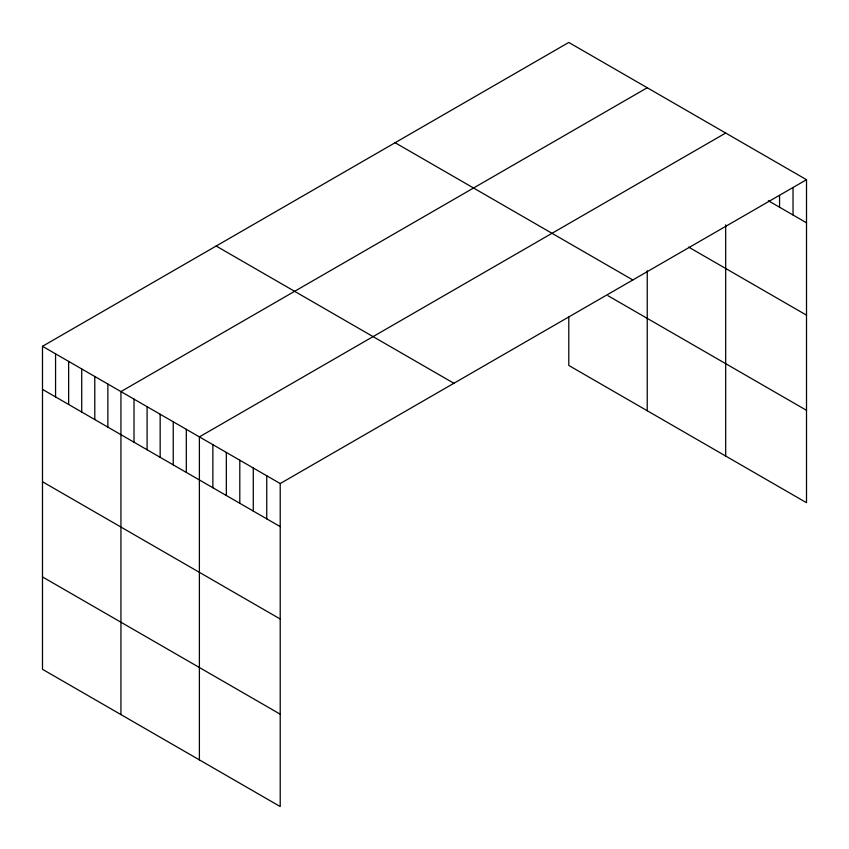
<?xml version="1.0" encoding="UTF-8"?>
<svg xmlns="http://www.w3.org/2000/svg" width="849" height="849" viewBox="0 0 849 849"><rect width="100%" height="100%" fill="white"/><g stroke="black" fill="none" stroke-linecap="round" stroke-linejoin="round"><path stroke-width="1.27" d="M806.508 179.701L280.212 483.548L280.212 806.55L42.492 669.299L42.492 346.296L568.788 42.45L806.508 179.701L806.508 502.704L568.788 365.452L568.788 316.698M647.235 87.744L120.94 391.591L120.94 714.593M725.683 133.038L199.388 436.885L199.388 759.887M768.334 200.746L806.508 222.778M688.635 247.101L806.508 315.149M395.103 142.717L632.834 279.968M608.011 295.728L806.508 410.322M216.166 246.03L453.897 383.281M42.492 346.296L280.212 483.548M42.492 389.383L280.212 526.624M42.492 481.754L280.212 619.006M42.492 576.927L280.212 714.179M793.03 187.587L793.03 214.999M779.562 195.472L779.562 207.22M725.683 224.868L725.683 456.04M647.235 270.789L647.235 410.746M266.745 475.769L266.745 518.845M253.278 467.99L253.278 511.077M239.8 460.211L239.8 503.298M226.333 452.432L226.333 495.519M212.866 444.664L212.866 487.74M186.313 429.329L186.313 472.415M173.238 421.783L173.238 464.87M160.164 414.238L160.164 457.314M147.089 406.692L147.089 449.768M134.015 399.136L134.015 442.223M107.865 384.045L107.865 427.121M94.791 376.489L94.791 419.576M81.716 368.944L81.716 412.03M68.642 361.398L68.642 404.474M55.567 353.853L55.567 396.929"/></g></svg>
